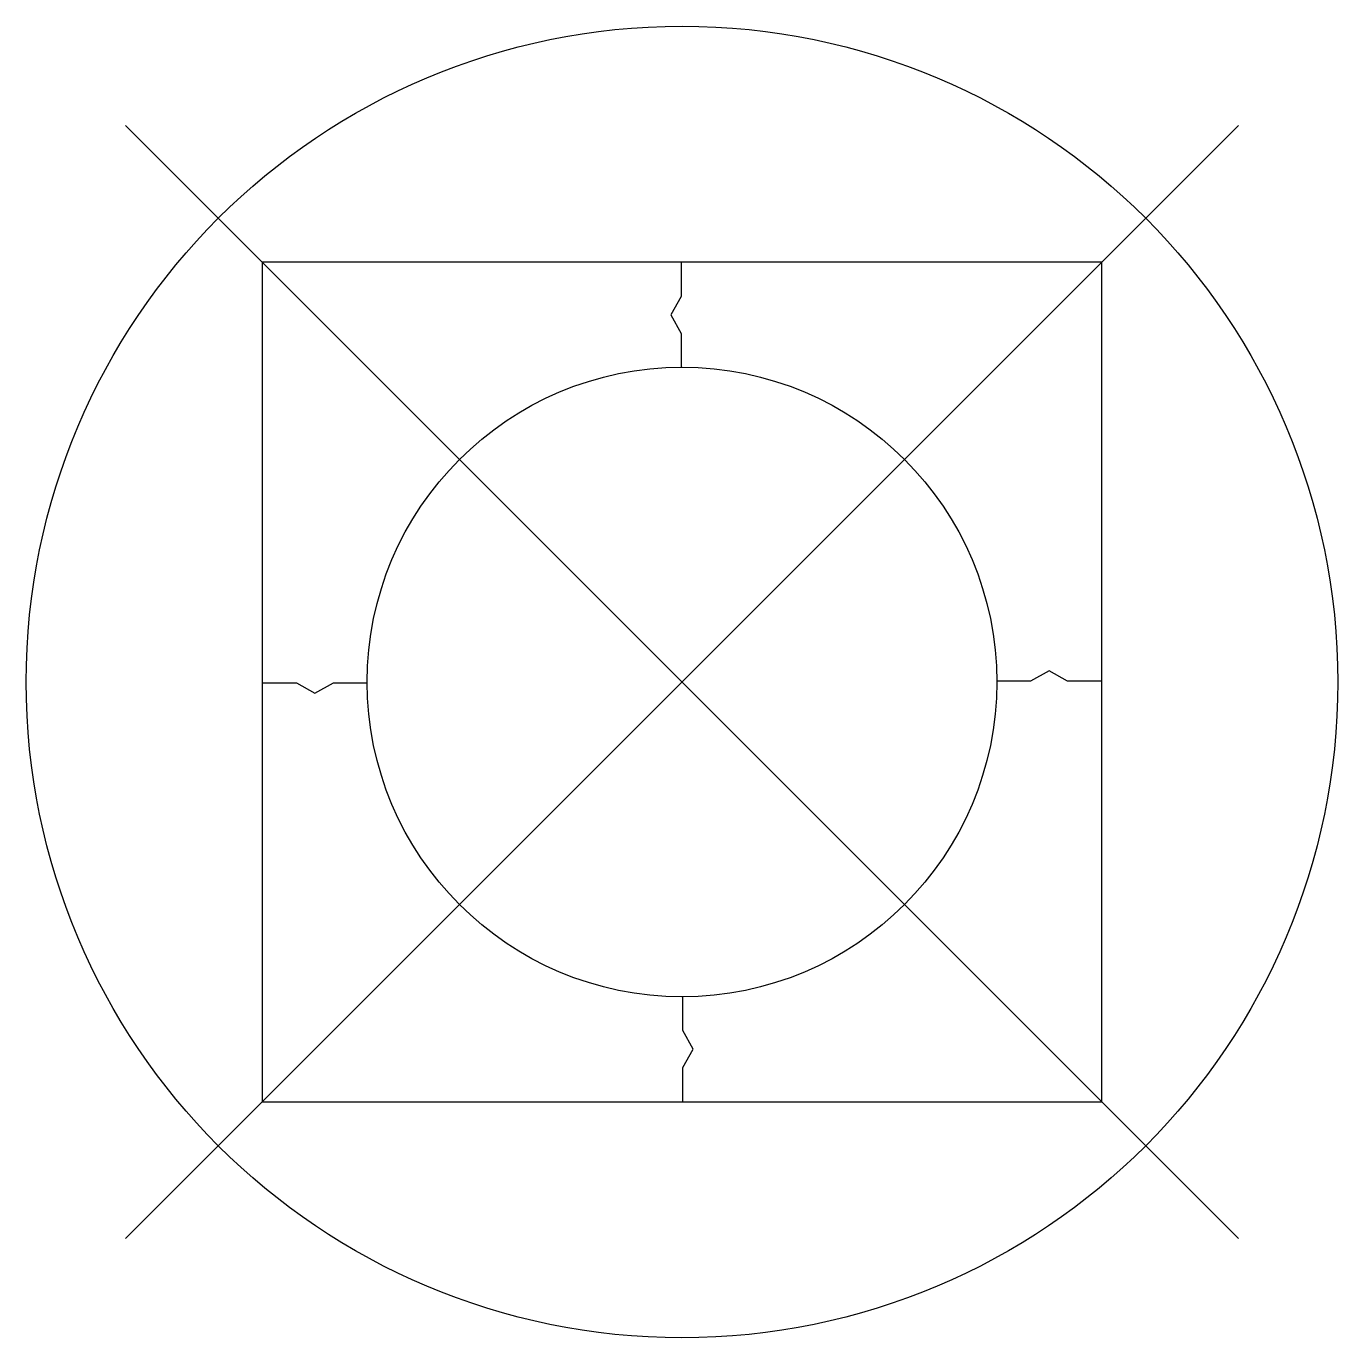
# Model space of a CAD drawing. Header units: metres. Extents: x -1.88 to 1.88, y -1.88 to 1.88.
import ezdxf

# ---------------------------------------------------------------- set-up
doc = ezdxf.new("R2010")
doc.units = ezdxf.units.M

msp = doc.modelspace()

# ---------------------------------------------------------------- linework, layer by layer
at = {"flags": 128}
for points in [[(-1.591, 1.591), (1.591, -1.591)], [(-1.591, -1.591), (1.591, 1.591)], [(-0.002, 1.2), (-0.002, 1.102), (-0.032, 1.05), (-0.002, 0.996), (-0.002, 0.9)], [(1.2, 0.002), (1.102, 0.002), (1.05, 0.032), (0.996, 0.002), (0.9, 0.002)], [(-1.2, -0.002), (-1.102, -0.002), (-1.05, -0.032), (-0.996, -0.002), (-0.9, -0.002)], [(0.002, -1.2), (0.002, -1.102), (0.032, -1.05), (0.002, -0.996), (0.002, -0.9)]]:
    msp.add_lwpolyline(points, dxfattribs=at)
msp.add_lwpolyline([(-1.2, -1.2), (1.2, -1.2), (1.2, 1.2), (-1.2, 1.2)], close=True, dxfattribs=at)
for radius in [1.875, 0.9]:
    msp.add_circle((0, 0), radius)

doc.saveas('drawing.dxf')
